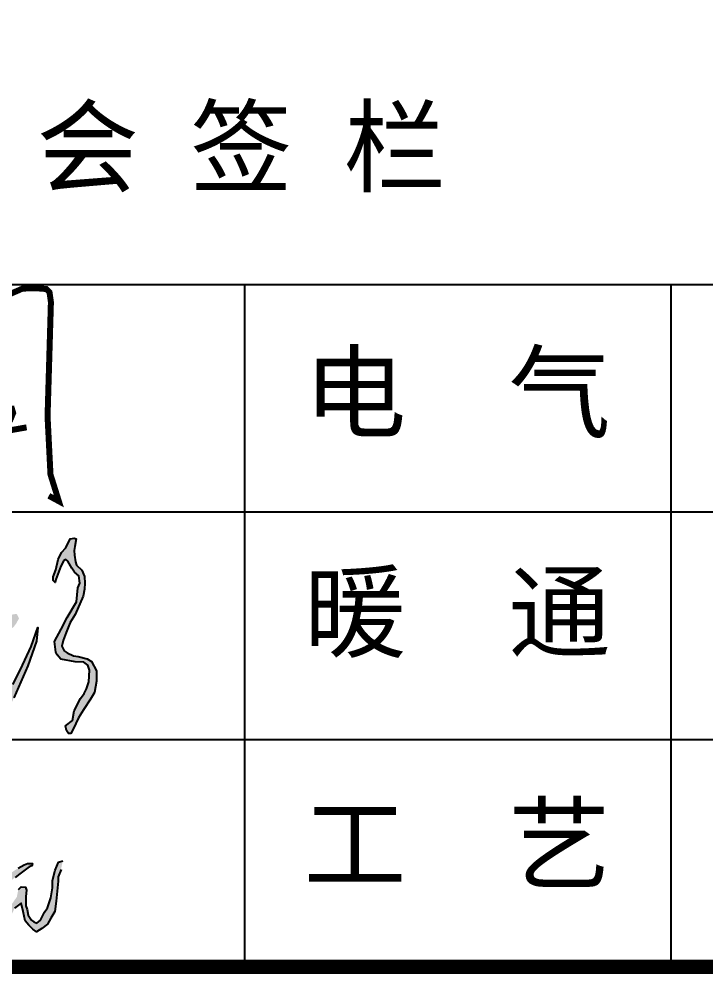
# Model space of a CAD drawing. Extents: x -17471 to 313636, y -71590 to 757901.
# Drawn here: x 308824 to 311230, y 451605 to 454950 of the extents above; entities that cross this region are included whole.
import ezdxf

# ---------------------------------------------------------------- set-up
doc = ezdxf.new("R2010")
doc.units = 0
doc.header["$LTSCALE"] = 1000
doc.header["$MEASUREMENT"] = 0
doc.layers.add('1505', color=2, linetype='Continuous')
doc.layers.add('图框', color=7, linetype='Continuous')
doc.styles.add('STYLE-黑体', font='simhei.ttf')

# ---------------------------------------------------------------- blocks, each defined once
blk = doc.blocks.new('新块HGJHJFKJFJKFHK')
for points in [[(353176.6216830318, 136860.5037889128), (353168.4671395887, 136876.121503787), (353173.2246149438, 136895.1343422757), (353183.4173992416, 136921.6167452108), (353196.3309980691, 136955.5679813566), (353214.0004922226, 136981.3710670754), (353240.5734648299, 137043.0551178254), (353244.9122317932, 137066.6535303375), (353245.3941414519, 137086.8802187509), (353244.4303221339, 137108.5518273154), (353236.2362778992, 137130.22343588), (353217.4370611031, 137146.59797887), (353214.0636934894, 137157.6747250498), (353211.6525651631, 137179.8274861762), (353210.2068361859, 137195.7201453698), (353212.1360548534, 137209.2048480563), (353216.9551514438, 137234.2481807199), (353209.7249265262, 137236.1742534317), (353197.1936953608, 137233.7662969247), (353182.2513358677, 137204.3889350429), (353167.7908860347, 137188.4962758484), (353156.7038038136, 137165.3797471324), (353148.5097595793, 137131.186472237), (353140.3157153437, 137107.5887909596), (353140.3157153437, 137095.5490084236), (353147.0640306021, 137088.3251389019), (353148.5097595793, 137098.438117491), (353159.1149321417, 137125.4075228506), (353165.8616673672, 137142.7451022124), (353175.984930269, 137162.4906380646), (353181.8989888062, 137165.3899844208), (353188.6030631778, 137159.7221827543), (353202.5263022436, 137136.0199348881), (353211.2938979743, 137123.1385009884), (353225.7322273641, 137111.2881082903), (353229.3425997277, 137086.0400298567), (353222.638525357, 137070.5824554245), (353217.4813019894, 137023.6942115269), (353186.2330156742, 136971.536688981), (353166.8476071288, 136932.7995204531), (353144.9025472789, 136891.8701097075), (353148.5492603709, 136855.7441809854), (353153.877127158, 136846.8713767772), (353165.1253726091, 136833.2667515668), (353213.0777537283, 136824.3946785935), (353242.0871351687, 136823.2115405343), (353255.7022680603, 136813.1555982669), (353261.6226467229, 136796.5938591439), (353259.2541792509, 136757.5546906026), (353250.9669131483, 136733.8948543597), (353243.2705788887, 136717.9239530315), (353231.4298215625, 136701.9537829388), (353210.1183544127, 136660.5483382788), (353204.7889075927, 136628.6072668576), (353181.7014848473, 136610.270820646), (353184.6608841638, 136594.8922195822), (353191.7647065464, 136584.8362773148), (353198.8701089616, 136584.8362773148), (353207.1573750647, 136599.6240405842), (353224.9185110549, 136637.4800710661), (353241.7268879483, 136664.2352246182), (353264.326080909, 136699.046392999), (353277.9791345596, 136722.0971105743), (353285.04187612, 136759.2606616112), (353285.04187612, 136794.0718299932), (353267.6899683322, 136825.1946495679), (353253.4191222987, 136834.0221172128), (353223.5154429334, 136842.170267641), (353207.8841896327, 136843.5281708398), (353186.8160473593, 136854.3928589007)], [(353884.5833128481, 136782.4203331858), (353882.0758025893, 136832.1267563663), (353877.9930007574, 136869.218646384), (353882.0758025893, 136898.3364198782), (353879.8827186325, 136901.2189478319), (353857.4078857377, 136893.4555920212), (353859.6527831606, 136870.3301234234), (353857.6095686769, 136840.0671828007), (353860.7817157879, 136808.9605036775), (353861.8457616833, 136798.5262668364), (353867.8555175695, 136787.4366045614), (353873.6298455982, 136765.2918040339), (353881.1862447597, 136761.4455914753), (353884.8677185485, 136767.9426135122)]]:
    blk.add_hatch(color=256).paths.add_polyline_path(points)
h = blk.add_hatch(color=256)
h.paths.add_polyline_path([(352610.3483961909, 136816.686734337), (352656.5539673246, 136833.2234874052), (352737.6761991517, 136862.555543668), (352779.0139157455, 136880.7770875456), (352829.4712671288, 136894.1377822555), (352858.044965859, 136909.3236670125), (352892.692636379, 136920.8629662491), (352913.9688918609, 136928.7594745412), (352951.8097361173, 136942.3250762398), (352970.1270996216, 136949.5613286715), (352980.3574035396, 136951.6900846307), (352982.0581156421, 136940.6213125578), (352977.3724802597, 136929.5525404852), (352986.743751023, 136926.9987922491), (352992.2884195587, 136929.1275482083), (353008.0547149102, 136940.1963202808), (353017.000807649, 136952.1150769073), (353026.3720784141, 136969.1451245811), (353018.2763417247, 136984.0464162949), (352999.5338001959, 136981.0676757813), (352957.3457275503, 136966.166384067), (352878.9394288217, 136939.771328004), (352783.3437899216, 136904.3527752002), (352723.3416257226, 136881.3348899089), (352634.9393048775, 136848.6787869058), (352584.0394212306, 136829.9449755516), (352576.9068429261, 136831.5121345735), (352551.8213394266, 136817.8896142639), (352534.9096665382, 136814.0760674927), (352531.1958666425, 136810.7064858674), (352510.9695405755, 136810.7709936238), (352509.2861826788, 136819.8969438585), (352505.4422262455, 136826.1428125018), (352494.8735153284, 136822.5379672941), (352489.3375238939, 136817.2559204226), (352472.0353813916, 136803.5688923568), (352469.154583341, 136795.4029693197), (352471.7924225186, 136784.3569646903), (352481.4066521549, 136777.8720378912), (352504.7220267337, 136777.8720378912), (352567.5876347786, 136798.7687563709)])
h.paths.add_polyline_path([(352954.4736066051, 137111.8628436172), (352962.8817189853, 137115.9344214146), (352974.587130337, 137119.2508790052), (352982.8997945893, 137125.0831390923), (352989.6332261753, 137129.3482401589), (352992.1062004049, 137135.4119692548), (352996.6009395304, 137141.0203494824), (352997.945890428, 137153.3678929602), (352990.5356448423, 137163.4690486878), (352983.3423268199, 137159.8755872027), (352976.383290567, 137151.7969393641), (352968.9643678791, 137146.856404144), (352964.7820044453, 137155.587718693), (352968.3309393916, 137160.6876260171), (352972.3310836726, 137168.4513242209), (352977.2076153103, 137177.3268325782), (352979.8714857954, 137184.8666509223), (352979.8714857954, 137192.41026384), (352977.6588246427, 137197.7340510251), (352965.8839964694, 137199.0659464645), (352958.1179896793, 137198.1780161712), (352955.4541191938, 137193.9622445657), (352952.7902487065, 137186.6425115074), (352949.900773556, 137179.5428637372), (352948.7901044278, 137168.6752040806), (352947.2369030686, 137159.7996957231), (352943.6879681228, 137146.0481599028), (352941.9091620985, 137136.2847212519), (352935.9132842286, 137128.3009377619), (352928.1472774381, 137125.4170615958), (352915.044852573, 137116.5415532385), (352886.0025903075, 137104.2015989089), (352860.5960340113, 137094.9959626222), (352844.812384455, 137087.8090396518), (352829.1762456424, 137081.4910741042), (352802.8759477851, 137075.7119380512), (352773.6514663636, 137073.6249224049), (352761.9634092157, 137069.0372825571), (352763.6294129081, 137056.9401809567), (352781.9988390259, 137054.8531653105), (352818.6856286488, 137060.6930145457), (352848.0749750179, 137070.7031005), (352877.4556442848, 137079.3774964405), (352895.4866634035, 137089.3837878207), (352913.2660465483, 137096.0622378885), (352922.1600766717, 137099.8036877558), (352926.012710209, 137095.9028657848), (352925.0929373377, 137086.7086132196), (352926.9324830798, 137075.2186434435), (352931.9912338713, 137066.7150033292), (352938.1346224849, 137065.489355958), (352946.1349110445, 137069.0942011656), (352949.2326366585, 137076.0534497021), (352949.2326366585, 137090.2261832257), (352949.6317833751, 137102.9493895209)])
h.paths.add_polyline_path([(352903.6778482203, 136835.5154100399), (352902.7754295538, 136848.6066900034), (352902.5151164765, 136866.0237842143), (352910.0555186016, 136876.9407733307), (352923.3314855178, 136890.1990145446), (352921.2489809026, 136899.5564337879), (352905.1182472459, 136901.8976858855), (352893.924784943, 136892.5402666429), (352887.1653220491, 136873.5636025578), (352882.4796866667, 136857.186221596), (352883.7205123324, 136831.9181539813), (352882.0805399497, 136818.5195135326), (352880.1195147703, 136808.0578732832), (352887.3215098944, 136803.1552838018), (352896.8055829932, 136803.1552838018), (352908.5804111664, 136812.3077960539), (352917.4137015715, 136821.7866416619), (352932.7895273087, 136825.7102310763), (352954.3781584757, 136826.3628977881), (352962.2309362916, 136824.074769725), (352971.3939565956, 136818.8458468876), (352975.3160069524, 136807.0788732172), (352972.3744691843, 136794.3328994791), (352975.3160069524, 136782.2395924526), (352981.8585422826, 136781.2567978118), (352990.0410499959, 136786.4857206495), (352993.642047558, 136807.7315399275), (352988.7308075102, 136830.939153914), (352974.0057644667, 136839.7653328105), (352948.4950829404, 136839.4389994553), (352917.4137015715, 136838.1298714591)], flags=17)
h.paths.add_polyline_path([(352893.2566480469, 136727.1385848181), (352902.9055860932, 136729.9313912106), (352925.7784284395, 136732.7241976032), (352926.2903774902, 136744.4038960737), (352916.6327623418, 136747.4509389173), (352898.5930661196, 136747.7051753687), (352890.7142569949, 136744.4038960737), (352877.499029797, 136737.8013374837), (352866.0626086243, 136734.5000581889), (352862.7566325492, 136724.8542513292), (352866.5658805729, 136712.1576070526), (352872.6658836729, 136705.5550484628), (352882.0718628461, 136706.3177578173), (352884.6142538972, 136713.9334676393)], flags=17)
h.paths.add_polyline_path([(352848.0142353, 136662.8660920631), (352853.9406963484, 136680.1731436305), (352853.9406963484, 136703.4035250602), (352851.2074090415, 136719.3445300231), (352838.9032776123, 136722.9873209697), (352832.0657207947, 136715.7017390771), (352829.3237563861, 136697.0286409043), (352824.3170682103, 136675.1643060803), (352824.3170682103, 136653.3037658291), (352831.9008558472, 136632.4222256452), (352836.9248982286, 136625.5198957172), (352854.5047080149, 136626.7758996786), (352867.0604754193, 136632.4222256452), (352877.09988308, 136646.219296354), (352887.1479678433, 136653.1216262822), (352894.6796928663, 136658.7641576746), (352903.4695977592, 136666.2925922967), (352914.1424339064, 136656.2559443255), (352912.2595026521, 136633.0483303393), (352905.985957501, 136617.3653564014), (352904.7277776292, 136589.7674204108), (352899.0789838634, 136564.6776977688), (352894.6796928663, 136548.3686191366), (352899.7037352477, 136535.193858548), (352912.884254036, 136533.9416491605), (352927.3316297983, 136546.4865104818), (352951.1849847338, 136575.3404504339), (352976.2965195426, 136631.7923263811), (353009.2174466532, 136703.9233816856), (353055.518465912, 136810.6723347026), (353084.0140707162, 136893.2270845188), (353088.9947275859, 136938.7771496411), (353066.9201786746, 136874.7247421724), (353030.6759212837, 136798.1122950854), (353005.269364988, 136748.6082839578), (352971.7063322882, 136667.2450303455), (352953.7967926045, 136637.8826174905), (352932.104036205, 136592.5184864887), (352918.8454234945, 136570.8400857862), (352920.0515407505, 136590.5111568946), (352924.8673326708, 136620.6211008088), (352930.8979189489, 136641.4950518449), (352928.8848311557, 136657.5536886001), (352920.849834186, 136675.2174301146), (352910.4720195243, 136681.998333678), (352898.6190974275, 136680.1731436307), (352880.8397142836, 136668.3340730554), (352872.631175261, 136656.4912079064), (352860.778253166, 136641.9162495489), (352849.3852175036, 136645.1036916267)])
h = blk.add_hatch(color=256)
h.paths.add_polyline_path([(353600.6468818537, 137020.8972380561), (353575.9336065208, 137034.9259795047), (353554.3108731322, 137033.8035339419), (353546.448635547, 137026.2279404363), (353554.3108731317, 137015.0049472771), (353566.9479664196, 137008.5517993342), (353589.1331910822, 137000.134554465), (353605.9810687671, 137007.4293537714)])
h.paths.add_polyline_path([(353605.5386599009, 136944.8912206643), (353582.5871198787, 136948.4194290295), (353558.9293056992, 136948.0662425755), (353547.2765721418, 136938.893632061), (353547.9828462983, 136929.7210215452), (353561.0481281676, 136927.9572829801), (353580.1159503474, 136931.8379465648), (353593.1796521861, 136930.7791184374), (353608.0098294313, 136923.3709777225), (353620.7211842071, 136920.195955811), (353626.0174503615, 136917.3733891187), (353630.9613694525, 136927.2516413067), (353627.7839257666, 136937.8355351683)])
h.paths.add_polyline_path([(353651.3548382041, 136866.4121668601), (353670.4463608577, 136903.2305750257), (353685.5419834233, 136918.7568855392), (353687.3179390193, 136928.5159464394), (353677.106194343, 136928.5159464394), (353658.4586605858, 136913.4334955098), (353635.3728178721, 136896.5770687229), (353620.2771953074, 136872.1786852359), (353596.3017947632, 136851.3297159289), (353574.1023498164, 136836.6911245779), (353568.7744830288, 136815.3982956881), (353582.5381388962, 136806.5262227146), (353591.4179168758, 136810.9618935835), (353604.7375838445, 136826.0443445143), (353634.4848400727, 136850.8858563501)])
h.paths.add_polyline_path([(353811.789673829, 137194.1436029371), (353822.3553455989, 137200.7905281278), (353842.312725611, 137200.7905281273), (353845.8346162001, 137193.3611816008), (353845.8346162005, 137177.3310502485), (353842.3127256096, 137155.4364150387), (353844.2688048161, 137150.3536012875), (353850.5304703205, 137160.5192287884), (353867.3578075939, 137181.632173895), (353867.3578075939, 137194.1436029408), (353865.4001483559, 137207.8279327512), (353850.9223181745, 137213.6924366042), (353827.8333153953, 137214.4748579412), (353818.0513393334, 137214.0836472729), (353796.919995795, 137209.3920441904), (353787.9185553775, 137205.0909205413), (353763.2653212473, 137199.6168961221), (353753.8736130078, 137198.83520602), (353735.8738922356, 137202.3539083317), (353731.9601537916, 137198.0535159173), (353730.7861902621, 137174.2035586027), (353738.612087117, 137171.4665463931), (353755.8312722449, 137173.0306578319), (353775.0049565476, 137176.9405708126), (353791.8322938271, 137185.5420868756)])
h.paths.add_polyline_path([(353803.4945075708, 136934.888658529), (353817.6373710367, 136945.2005330246), (353824.1360412915, 136949.0197728773), (353846.6878333008, 136971.9337495285), (353853.9496588525, 136983.7731737044), (353879.560392173, 137008.978840513), (353881.0898628277, 137023.1092236115), (353876.1206632298, 137038.0037471751), (353849.7451945809, 137037.6220425604), (353840.5237247567, 137037.4885898571), (353835.6023311121, 137033.039393477), (353825.4190270067, 137029.2801148862), (353810.7215724224, 137021.5516932862), (353799.1193998782, 137018.0739401289), (353777.4603257594, 137012.6642643801), (353761.990235691, 137012.6642643799), (353756.9625749197, 137016.9142015862), (353755.8028316749, 137028.5071996016), (353751.5478063906, 137032.3710447837), (353743.4264436122, 137031.5981295003), (353737.6245673248, 137017.3010248459), (353744.2006591307, 137002.6170969316), (353755.0286161578, 136997.5935132069), (353766.6323687346, 136995.2747673568), (353779.3942845231, 136994.5018520736), (353799.1193998777, 136998.3664284901), (353813.8152744295, 137004.1629274985), (353838.5680505564, 137009.9586952709), (353849.7831153409, 137014.5961869714), (353853.2639251077, 137009.1857799877), (353842.4359680819, 136996.8205979242), (353823.4850682439, 136982.909585293), (353811.1086801821, 136965.9069115295), (353793.7046313495, 136945.8133078663), (353766.2452609749, 136922.6280430694), (353753.8688729121, 136901.3754320996), (353751.9349141503, 136887.463688234), (353760.8304924448, 136872.3936682957), (353794.0917391074, 136873.5526756033), (353811.1086801807, 136884.7588503597), (353823.0979604912, 136889.3963420609), (353832.3790665083, 136892.8740952177), (353831.3773264294, 136882.8664144533), (353815.7271127468, 136863.0901667323), (353798.9076756337, 136836.7386548455), (353804.6416105605, 136832.5377103774), (353813.8152744304, 136840.9395993141), (353818.7844740287, 136853.1607281031), (353829.869976222, 136867.2911111986), (353840.5715307086, 136881.803930153), (353848.5996716199, 136891.7333687824), (353856.2438648343, 136897.4618629449), (353857.9637293066, 136891.542516475), (353874.3438302921, 136899.140515789), (353878.7956568454, 136907.009596961), (353886.4398500589, 136914.2656408177), (353886.0590624274, 136924.9592199131), (353870.0043606395, 136927.632614687), (353858.5364907878, 136924.9592199133), (353843.2481043572, 136922.6675297542), (353817.6373710376, 136908.537146656), (353794.7032113583, 136898.9894126373), (353778.650089608, 136892.4975092468), (353767.9469550829, 136891.733368782), (353771.3866840261, 136905.1003426522), (353779.7956125666, 136912.3563865068), (353787.8237534766, 136923.4316702193)])
h = blk.add_hatch(color=256)
h.paths.add_polyline_path([(353869.6219929759, 136893.6426230924), (353873.8264572471, 136898.2260034104), (353874.3438302926, 136899.140515789), (353857.9637293057, 136891.542516475), (353859.6835937779, 136885.623170005)])
h.paths.add_polyline_path([(353900.3093680483, 136736.5638617243), (353912.3476293273, 136741.2700895042), (353924.1251854012, 136745.1924334791), (353947.4180122577, 136752.2532376185), (353959.1955683157, 136754.083518559), (353963.6449374962, 136762.4510394552), (353962.5973764989, 136768.4654464618), (353955.5314748758, 136771.6031753937), (353944.5391945555, 136771.6031753937), (353935.6404562001, 136769.2500615033), (353928.5745545742, 136767.6808314213), (353918.6298352485, 136765.8505504791), (353913.3951903367, 136763.2356545007), (353905.8047181917, 136759.5750926157), (353895.3370083878, 136751.7296734342), (353887.2235457669, 136748.5919445023), (353886.4382700277, 136753.8217364639), (353884.8677185485, 136767.9426135131), (353874.9103589705, 136791.2836313407), (353873.0174810309, 136788.397447212), (353873.783796391, 136759.4829570191), (353859.74205495, 136743.0564963518), (353827.2297432991, 136728.542214933), (353785.0318375179, 136717.4830183903), (353746.2942010923, 136690.5282377136), (353759.4369045137, 136691.2192546889), (353787.4872535472, 136688.1540745766), (353812.7029321352, 136700.2039378363), (353828.6138510411, 136707.8073182682), (353857.6674733688, 136716.1009844398), (353874.9609199842, 136718.8657835758), (353880.495770921, 136702.2777199968), (353882.5703525017, 136693.2923056142), (353884.6465141149, 136666.3375249376), (353880.4957709205, 136620.7208985212), (353889.2634981405, 136553.4789285128), (353895.8568388056, 136480.2894307604), (353902.9211603967, 136401.8718006938), (353913.1234248821, 136339.9223116745), (353928.4386718473, 136216.0840261219), (353929.6584562981, 136207.5541710894), (353928.681996726, 136190.2509597818), (353932.3413500721, 136164.6621258884), (353933.3162296116, 136151.9890939343), (353932.8295798576, 136136.6353548568), (353926.9755625236, 136136.3918536372), (353921.8530998542, 136138.5848270856), (353889.411889629, 136172.4607460374), (353881.1183033981, 136184.1583106423), (353878.4354096241, 136194.8811391339), (353875.5091909734, 136201.4615219488), (353864.5327109694, 136202.4362580628), (353864.2878060611, 136197.0748438173), (353871.3616078389, 136177.8221602879), (353879.6551940721, 136156.8635057412), (353903.5594931915, 136130.2992044966), (353906.2423869697, 136125.1812914665), (353911.3648496354, 136116.4079352085), (353923.8044389635, 136111.2900221831), (353935.0242438461, 136108.1215813853), (353940.3900313936, 136108.3658138401), (353943.5611549518, 136112.7524919711), (353946.4889536365, 136119.3321435543), (353951.3665113975, 136131.7616742857), (353950.5922958795, 136158.0210505793), (353950.2604892286, 136197.6949310034), (353942.0064037913, 136257.7315095539), (353935.6467763209, 136313.9137489476), (353928.824199575, 136363.8190680166), (353920.4184310981, 136407.747273065), (353919.7121569426, 136469.963662817), (353915.5124327652, 136513.0882407307), (353911.3490493177, 136548.6386875744), (353908.1289447783, 136582.4495266195), (353909.3692696379, 136589.8913041408), (353905.6451349952, 136616.3503075455), (353903.1629052423, 136641.9830155441), (353898.1984457388, 136699.8624511393), (353893.7664569076, 136726.1035465609), (353895.3370083864, 136732.3797356592)])
for points in [[(353175.984930269, 137162.4906380645), (353165.8616673667, 137142.7451022114), (353159.1149321408, 137125.4075228656), (353148.5097595793, 137098.438117491), (353147.0640306021, 137088.3251389017), (353140.3157153437, 137095.5490084232), (353140.3157153437, 137107.5887909592), (353148.5097595793, 137131.1864722358), (353156.7038038136, 137165.3797471321), (353167.7908860347, 137188.4962758481), (353182.2513358677, 137204.3889350425), (353197.1936953608, 137233.7662969244), (353209.7249265262, 137236.1742534316), (353216.9551514438, 137234.2481807197), (353212.1360548534, 137209.204848057), (353210.2068361859, 137195.7201453698), (353211.6525651631, 137179.8274861752), (353214.0636934894, 137157.67472505), (353217.4370611031, 137146.5979788698), (353236.2362778992, 137130.2234358799), (353244.4303221339, 137108.5518273151), (353245.3941414519, 137086.8802187502), (353244.9122317927, 137066.6535303368), (353240.5734648299, 137043.0551178253), (353214.0004922226, 136981.3710670749), (353196.3309980691, 136955.5679813568), (353183.4173992402, 136921.6167452106), (353173.2246149438, 136895.1343422758), (353168.4671395887, 136876.1215037869), (353176.6216830318, 136860.5037889127), (353186.8160473597, 136854.3928589002), (353207.8841896327, 136843.5281708395), (353223.5154429334, 136842.1702676407), (353253.4191222987, 136834.0221172126), (353267.6899683322, 136825.1946495677), (353285.04187612, 136794.0718299929), (353285.04187612, 136759.260661611), (353277.9791345592, 136722.0971105738), (353264.3260809085, 136699.0463929982), (353241.7268879483, 136664.2352246162), (353224.9185110549, 136637.4800710657), (353207.1573750647, 136599.6240405836), (353198.8701089616, 136584.8362773145), (353191.7647065464, 136584.8362773145), (353184.6608841638, 136594.892219582), (353181.7014848469, 136610.2708206458), (353204.7889075927, 136628.6072668574), (353210.1183544127, 136660.5483382788), (353231.429821562, 136701.9537829383), (353243.2705788887, 136717.9239530315), (353250.9669131483, 136733.8948543599), (353259.2541792509, 136757.5546906024), (353261.6226467229, 136796.5938591437), (353255.7022680603, 136813.1555982665), (353242.0871351687, 136823.211540534), (353213.0777537283, 136824.3946785933), (353165.1253726091, 136833.2667515667), (353153.877127158, 136846.8713767767), (353148.5492603709, 136855.7441809853), (353144.9025472789, 136891.8701097072), (353166.8476071283, 136932.7995204504), (353186.2330156742, 136971.5366889802), (353217.4813019894, 137023.6942115267), (353222.638525357, 137070.5824554244), (353229.3425997277, 137086.0400298566), (353225.7322273641, 137111.2881082898), (353211.2938979743, 137123.1385009881), (353202.5263022431, 137136.0199348876), (353188.6030631773, 137159.7221827542), (353181.8989888062, 137165.3899844205), (353175.984930269, 137162.4906380645)], [(352829.1762456424, 137081.4910741039), (352802.8759477851, 137075.7119380509), (352773.6514663636, 137073.6249224046), (352761.9634092157, 137069.037282557), (352763.6294129081, 137056.9401809566), (352781.9988390259, 137054.8531653102), (352818.6856286488, 137060.6930145456), (352848.0749750179, 137070.7031004996), (352877.4556442848, 137079.3774964403), (352895.4866634035, 137089.3837878205), (352913.2660465487, 137096.0622378883), (352922.1600766717, 137099.8036877556), (352922.1600766717, 137099.8036877556), (352926.012710209, 137095.9028657846), (352925.0929373377, 137086.7086132197), (352926.9324830798, 137075.2186434432), (352931.9912338713, 137066.7150033289), (352938.1346224849, 137065.4893559577), (352946.1349110445, 137069.0942011655), (352949.2326366585, 137076.0534497019), (352949.2326366585, 137090.2261832269), (352949.6317833751, 137102.9493895207), (352954.4736066051, 137111.862843617), (352962.8817189853, 137115.9344214144), (352974.587130337, 137119.2508790049), (352982.8997945893, 137125.0831390924), (352989.6332261753, 137129.3482401586), (352992.1062004049, 137135.4119692548), (352996.6009395304, 137141.0203494823), (352997.945890428, 137153.36789296), (352990.5356448423, 137163.4690486876), (352983.3423268199, 137159.8755872025), (352976.383290567, 137151.7969393641), (352968.9643678791, 137146.8564041437), (352968.9643678791, 137146.8564041437), (352968.9643678791, 137146.8564041437), (352964.7820044453, 137155.5877186928), (352968.3309393916, 137160.6876260169), (352972.3310836721, 137168.4513242209), (352977.2076153103, 137177.3268325782), (352979.8714857954, 137184.8666509221), (352979.8714857954, 137192.4102638399), (352977.6588246427, 137197.7340510249), (352965.8839964694, 137199.0659464643), (352958.1179896793, 137198.1780161711), (352955.4541191938, 137193.9622445655), (352952.7902487069, 137186.6425115087), (352949.900773556, 137179.5428637371), (352948.7901044278, 137168.6752040809), (352947.2369030691, 137159.7996957236), (352943.6879681228, 137146.0481599023), (352941.9091620985, 137136.2847212517), (352935.9132842286, 137128.3009377616), (352928.1472774381, 137125.4170615956), (352915.044852573, 137116.5415532383), (352886.0025903066, 137104.2015989083), (352860.5960340109, 137094.9959626218), (352844.812384455, 137087.8090396513), (352829.1762456424, 137081.4910741039)], [(353825.4190270067, 137029.2801148851), (353810.7215724224, 137021.5516932863), (353799.1193998777, 137018.0739401284), (353777.4603257608, 137012.6642643799), (353761.9902356905, 137012.6642643799), (353756.9625749202, 137016.914201586), (353755.8028316749, 137028.5071996015), (353751.5478063906, 137032.3710447835), (353743.4264436122, 137031.5981295002), (353737.6245673248, 137017.3010248452), (353744.2006591307, 137002.6170969312), (353755.0286161574, 136997.5935132067), (353766.6323687341, 136995.2747673567), (353779.3942845231, 136994.5018520732), (353799.1193998777, 136998.36642849), (353813.81527443, 137004.1629274978), (353838.568050555, 137009.9586952708), (353849.7831153409, 137014.5961869709), (353853.2639251072, 137009.1857799874), (353842.4359680805, 136996.8205979235), (353823.4850682435, 136982.9095852926), (353811.1086801812, 136965.9069115284), (353793.7046313481, 136945.8133078658), (353766.2452609749, 136922.6280430696), (353753.8688729121, 136901.3754320993), (353751.9349141498, 136887.4636882338), (353760.8304924453, 136872.3936682953), (353794.0917391074, 136873.552675603), (353811.1086801812, 136884.7588503592), (353823.0979604847, 136889.3963420596), (353832.3790665083, 136892.8740952172), (353831.3773264294, 136882.8664144527), (353815.7271127496, 136863.0901667341), (353798.9076756337, 136836.7386548453), (353804.6416105605, 136832.5377103771), (353813.81527443, 136840.9395993134), (353818.7844740287, 136853.1607281034), (353829.8699762179, 136867.2911112023), (353840.5715307114, 136881.8039301512), (353848.5996716204, 136891.733368782), (353856.2438648348, 136897.4618629445), (353859.6835937775, 136885.6231700046), (353869.621992975, 136893.6426230912), (353879.8827186325, 136901.2189478319), (353878.7956568445, 136907.0095969605), (353886.4398500589, 136914.2656408175), (353886.0590624269, 136924.9592199129), (353870.004360639, 136927.6326146867), (353858.5364907859, 136924.9592199129), (353843.2481043581, 136922.6675297539), (353817.6373710372, 136908.5371466548), (353794.7032113634, 136898.9894126389), (353778.6500896071, 136892.4975092466), (353767.9469550825, 136891.733368782), (353771.3866840252, 136905.1003426512), (353779.7956125676, 136912.3563865082), (353787.8237534766, 136923.4316702186), (353803.4945075689, 136934.8886585438), (353817.6373710372, 136945.2005330242), (353824.1360412915, 136949.0197728776), (353846.6878333008, 136971.933749528), (353853.9496588516, 136983.7731737029), (353879.5603921725, 137008.9788405121), (353881.0898628277, 137023.1092236113), (353876.1206632298, 137038.0037471749), (353849.7451945809, 137037.6220425601), (353840.5237247576, 137037.4885898569), (353835.6023311121, 137033.039393477), (353825.4190270067, 137029.2801148851)], [(352576.9068429261, 136831.5121345733), (352551.8213394266, 136817.8896142638), (352534.9096665382, 136814.0760674924), (352531.1958666425, 136810.7064858673), (352510.9695405755, 136810.7709936235), (352509.2861826788, 136819.8969438582), (352505.4422262455, 136826.1428125015), (352494.8735153284, 136822.5379672939), (352489.3375238949, 136817.2559204226), (352472.0353813916, 136803.5688923567), (352469.154583341, 136795.4029693194), (352471.7924225186, 136784.35696469), (352481.4066521549, 136777.8720378909), (352504.7220267337, 136777.8720378909), (352567.5876347786, 136798.7687563706), (352610.3483961918, 136816.6867343368), (352656.5539673213, 136833.2234874028), (352737.6761991517, 136862.5555436675), (352779.0139157455, 136880.7770875456), (352829.4712671293, 136894.1377822553), (352858.044965859, 136909.3236670123), (352892.692636379, 136920.8629662486), (352913.9688918567, 136928.7594745391), (352951.8097361182, 136942.3250762393), (352970.1270996216, 136949.5613286713), (352980.3574035396, 136951.6900846305), (352982.0581156421, 136940.6213125576), (352977.3724802597, 136929.5525404848), (352986.743751023, 136926.9987922489), (352992.2884195587, 136929.1275482081), (353008.0547149102, 136940.1963202809), (353017.000807649, 136952.1150769072), (353026.3720784141, 136969.1451245809), (353018.2763417247, 136984.0464162946), (352999.5338001964, 136981.0676757811), (352957.3457275517, 136966.1663840674), (352878.9394288221, 136939.7713280034), (352783.3437899235, 136904.3527751999), (352723.3416257231, 136881.3348899088), (352634.9393048463, 136848.6787869066), (352584.0394212306, 136829.9449755512), (352576.9068429261, 136831.5121345733)], [(352824.3170682103, 136653.303765829), (352824.3170682103, 136675.1643060799), (352829.3237563861, 136697.0286409039), (352832.0657207947, 136715.7017390769), (352838.9032776123, 136722.9873209696), (352851.2074090415, 136719.3445300228), (352853.9406963484, 136703.4035250599), (352853.9406963484, 136680.1731436304), (352848.0142353, 136662.8660920629), (352849.3852175036, 136645.1036916266), (352860.778253166, 136641.9162495486), (352872.631175261, 136656.4912079069), (352880.8397142836, 136668.3340730552), (352898.6190974275, 136680.1731436304), (352910.4720195243, 136681.9983336776), (352920.849834186, 136675.2174301145), (352928.8848311557, 136657.5536885996), (352930.8979189489, 136641.4950518449), (352924.8673326708, 136620.6211008086), (352920.0515407505, 136590.5111568946), (352918.8454234945, 136570.8400857861), (352932.104036205, 136592.518486489), (352953.7967926054, 136637.8826174902), (352971.7063322882, 136667.2450303453), (353005.269364988, 136748.6082839574), (353030.6759212837, 136798.1122950852), (353066.9201786746, 136874.7247421719), (353088.9947275859, 136938.7771496408), (353084.0140707162, 136893.2270845186), (353055.518465912, 136810.6723347021), (353009.2174466527, 136703.9233816849), (352976.2965195412, 136631.7923263776), (352951.1849847338, 136575.340450434), (352927.3316297983, 136546.4865104816), (352912.884254036, 136533.9416491602), (352899.7037352477, 136535.1938585478), (352894.6796928663, 136548.3686191364), (352899.0789838638, 136564.6776977684), (352904.7277776292, 136589.7674204103), (352905.985957501, 136617.3653564013), (352912.2595026521, 136633.048330339), (352912.2595026521, 136633.048330339), (352914.1424339064, 136656.2559443251), (352903.4695977592, 136666.2925922965), (352894.6796928663, 136658.7641576743), (352887.1479678433, 136653.1216262818), (352877.09988308, 136646.2192963538), (352867.0604754193, 136632.4222256448), (352854.5047080149, 136626.7758996784), (352836.9248982286, 136625.5198957169), (352831.9008558472, 136632.4222256448), (352824.3170682103, 136653.303765829)], [(352902.7754295538, 136848.6066900025), (352902.5151164765, 136866.023784214), (352910.0555186016, 136876.9407733309), (352923.3314855178, 136890.1990145444), (352921.2489809026, 136899.5564337878), (352905.1182472459, 136901.8976858853), (352893.924784943, 136892.5402666428), (352887.1653220491, 136873.5636025571), (352882.4796866667, 136857.1862215957), (352883.7205123324, 136831.9181539806), (352882.0805399497, 136818.5195135319), (352880.1195147703, 136808.0578732829), (352887.3215098944, 136803.1552838016), (352896.8055829932, 136803.1552838016), (352908.5804111664, 136812.3077960536), (352917.4137015715, 136821.7866416618), (352932.7895273087, 136825.7102310762), (352954.3781584757, 136826.3628977877), (352962.2309362916, 136824.0747697247), (352971.3939565956, 136818.8458468872), (352975.3160069524, 136807.078873217), (352972.3744691843, 136794.332899479), (352975.3160069524, 136782.2395924524), (352981.8585422826, 136781.2567978117), (352990.0410499959, 136786.4857206492), (352993.642047558, 136807.7315399277), (352988.7308075102, 136830.9391539138), (352974.0057644667, 136839.7653328103), (352948.4950829409, 136839.438999455), (352917.4137015715, 136838.1298714589), (352903.6778482203, 136835.5154100397), (352902.7754295538, 136848.6066900025)], [(353884.5833128481, 136782.4203331858), (353882.0758025893, 136832.1267563663), (353877.9930007574, 136869.218646384), (353882.0758025893, 136898.3364198782), (353879.8827186325, 136901.2189478319), (353857.4078857377, 136893.4555920212), (353859.6527831606, 136870.3301234234), (353857.6095686769, 136840.0671828007), (353860.7817157879, 136808.9605036775), (353861.8457616833, 136798.5262668364), (353867.8555175695, 136787.4366045614), (353873.6298455982, 136765.2918040339), (353881.1862447597, 136761.4455914753), (353884.8677185485, 136767.9426135122), (353884.5833128481, 136782.4203331858)]]:
    blk.add_lwpolyline(points, close=True)
for points in [[(353589.1331910822, 137000.1345544647), (353566.9479664196, 137008.551799334), (353554.3108731317, 137015.0049472769), (353546.448635547, 137026.2279404359), (353554.3108731317, 137033.8035339416), (353575.9336065208, 137034.9259795045), (353600.6468818537, 137020.8972380557), (353605.9810687681, 137007.429353771), (353589.1331910822, 137000.1345544647)], [(353561.0481281681, 136927.9572829797), (353580.1159503479, 136931.8379465643), (353593.1796521861, 136930.7791184372), (353608.0098294304, 136923.3709777222), (353620.7211842067, 136920.1959558108), (353626.017450361, 136917.3733891186), (353630.9613694525, 136927.2516413067), (353627.7839257666, 136937.8355351681), (353605.5386599004, 136944.8912206639), (353582.5871198783, 136948.4194290293), (353558.9293056997, 136948.0662425754), (353547.2765721418, 136938.8936320603), (353547.9828462978, 136929.721021545), (353561.0481281681, 136927.9572829797)], [(353568.7744830288, 136815.3982956876), (353574.1023498159, 136836.6911245772), (353596.3017947641, 136851.3297159277), (353620.2771953074, 136872.1786852364), (353635.3728178721, 136896.5770687223), (353658.4586605867, 136913.4334955076), (353677.106194343, 136928.5159464391), (353687.3179390188, 136928.5159464391), (353685.5419834233, 136918.7568855387), (353670.4463608586, 136903.2305750264), (353651.3548382032, 136866.4121668594), (353634.4848400746, 136850.8858563468), (353604.7375838445, 136826.044344515), (353591.4179168758, 136810.9618935834), (353582.5381388962, 136806.5262227141), (353568.7744830288, 136815.3982956876)], [(352893.2566480469, 136727.138584818), (352884.6142538972, 136713.933467639), (352882.0718628461, 136706.3177578171), (352872.6658836729, 136705.5550484625), (352866.5658805729, 136712.1576070524), (352862.7566325492, 136724.8542513289), (352866.0626086243, 136734.5000581886), (352877.499029797, 136737.8013374836), (352890.7142569954, 136744.4038960735), (352898.5930661196, 136747.7051753685), (352916.6327623418, 136747.4509389171), (352926.2903774902, 136744.4038960735), (352925.7784284395, 136732.7241976028), (352902.9055860932, 136729.9313912104), (352893.2566480469, 136727.138584818), (352893.2566480469, 136727.138584818)]]:
    blk.add_lwpolyline(points)
blk = doc.blocks.new('A$C12B23ACB')
at = {"xscale": 1.574999995529652, "yscale": 1.574999995529652, "zscale": 1.574999995529652}
blk.add_blockref('新块HGJHJFKJFJKFHK', (-551926.4913131073, -223417.6778963227), dxfattribs=at)
blk = doc.blocks.new('新块GJKGKGKL')
for points in [[(350515.0797894544, 131908.3312879583), (350506.9252460115, 131923.9490028325), (350511.6827213664, 131942.9618413212), (350521.8755056644, 131969.4442442564), (350534.7891044919, 132003.395480402), (350552.4585986449, 132029.1985661209), (350579.0315712527, 132090.8826168709), (350583.3703382155, 132114.4810293829), (350583.8522478745, 132134.7077177964), (350582.8884285565, 132156.3793263609), (350574.694384322, 132178.0509349256), (350555.8951675256, 132194.4254779156), (350552.5217999122, 132205.5022240952), (350550.1106715859, 132227.6549852217), (350548.6649426084, 132243.5476444153), (350550.5941612762, 132257.0323471017), (350555.4132578664, 132282.0756797654), (350548.1830329485, 132284.0017524773), (350535.6518017834, 132281.5937959701), (350520.7094422905, 132252.2164340884), (350506.2489924575, 132236.3237748938), (350495.1619102361, 132213.2072461779), (350486.9678660021, 132179.0139712824), (350478.7738217663, 132155.4162900051), (350478.7738217663, 132143.376507469), (350485.5221370247, 132136.1526379474), (350486.9678660021, 132146.2656165365), (350497.5730385643, 132173.2350218961), (350504.3197737897, 132190.5726012579), (350514.4430366915, 132210.31813711), (350520.357095229, 132213.2174834664), (350527.0611696001, 132207.5496817998), (350540.9844086664, 132183.8474339336), (350549.7520043971, 132170.9660000338), (350564.1903337869, 132159.1156073358), (350567.80070615, 132133.8675289023), (350561.0966317798, 132118.4099544699), (350555.939408412, 132071.5217105724), (350524.6911220967, 132019.3641880265), (350505.3057135514, 131980.6270194986), (350483.3606537015, 131939.697608753), (350487.0073667935, 131903.5716800308), (350492.3352335806, 131894.6988758227), (350503.5834790317, 131881.0942506123), (350551.5358601508, 131872.222177639), (350580.5452415915, 131871.0390395798), (350594.1603744829, 131860.9830973124), (350600.0807531455, 131844.4213581894), (350597.7122856735, 131805.382189648), (350589.4250195711, 131781.7223534051), (350581.7286853115, 131765.7514520769), (350569.8879279851, 131749.7812819843), (350548.5764608353, 131708.3758373242), (350543.2470140154, 131676.4347659032), (350520.1595912699, 131658.0983196915), (350523.1189905864, 131642.7197186277), (350530.222812969, 131632.6637763602), (350537.3282153844, 131632.6637763602), (350545.6154814872, 131647.4515396296), (350563.3766174775, 131685.3075701116), (350580.1849943709, 131712.0627236636), (350602.7841873316, 131746.8738920445), (350616.4372409822, 131769.9246096198), (350623.4999825426, 131807.0881606567), (350623.4999825426, 131841.8993290386), (350606.1480747547, 131873.0221486134), (350591.8772287213, 131881.8496162582), (350561.973549356, 131889.9977666864), (350546.3422960555, 131891.3556698853), (350525.2741537818, 131902.2203579462)], [(350504.7337897918, 131178.9002724725), (350510.4573069394, 131208.3726403876), (350496.6644367408, 131203.4850171852), (350485.5479154065, 131176.8265237658), (350476.6563105972, 131142.6166525061), (350476.2129395478, 131117.7351592416), (350470.529728862, 131084.6319855242), (350459.8888237393, 131051.0540141136), (350449.8041477508, 131036.7821543662), (350436.0596452998, 131010.5914763106), (350423.6130108242, 130999.9329665676), (350414.2780349685, 131004.5936644067), (350406.4988884218, 131009.9246648578), (350395.7290026303, 131026.8358411427), (350391.7225406282, 131046.3095284444), (350387.1356656167, 131057.7640225403), (350387.7080173299, 131088.6922039373), (350389.9974241911, 131110.4595829892), (350386.5552526093, 131120.7689767886), (350372.222275862, 131121.9140770821), (350362.4761741264, 131112.749783576), (350357.4298054851, 131087.6169268342), (350340.4043572927, 131063.3219483554), (350333.1088882484, 131044.2916382937), (350310.2470648198, 130999.2801197539), (350300.9201502553, 130987.7139085598), (350287.4094252675, 130965.8627416799), (350271.649599879, 130931.1571257755), (350266.8208861186, 130923.7663412646), (350259.4286815731, 130917.9849812457), (350253.3182224215, 130916.0543700811), (350248.1670569882, 130917.9849812461), (350250.101767011, 130944.4025846566), (350250.1017670098, 130962.6822954333), (350252.0687221994, 130987.4869831983), (350258.8966363186, 131027.7819453468), (350261.8551303947, 131048.4565914982), (350261.1134915522, 131067.6544772063), (350253.2698546727, 131077.0317314387), (350262.2098272319, 131086.9291684257), (350276.5750491519, 131095.7408548321), (350307.9254127941, 131121.1844247632), (350331.1096878981, 131136.5175969794), (350351.6821044683, 131152.831785013), (350367.3613169359, 131164.2478763368), (350380.751122535, 131175.0146120238), (350398.7116805839, 131187.7398881519), (350407.5307337656, 131191.9781557006), (350409.1752372833, 131198.7510049958), (350401.7266036982, 131199.6796534056), (350393.3509215617, 131199.6796534042), (350381.7104162632, 131195.0294290426), (350361.7022901156, 131183.4038681384), (350339.356389442, 131168.9888708915), (350317.4780435278, 131155.0416889226), (350303.0483312809, 131145.2769159918), (350292.3429358318, 131136.4407914735), (350271.8672547541, 131118.3077093859), (350254.3742516427, 131100.1187687553), (350255.011093691, 131107.3559422593), (350255.0110936896, 131117.983031567), (350251.4641253171, 131136.2871804588), (350244.3782498622, 131145.1407607754), (350240.2347458976, 131152.2278144204), (350227.9533416349, 131147.4131585744), (350216.5990384617, 131145.7307667193), (350218.9609969445, 131129.7901327583), (350225.4664593947, 131119.7565405543), (350230.1903763665, 131106.1759303663), (350229.0053664781, 131084.3317458081), (350222.1129620215, 131081.0779852197), (350201.2261550857, 131064.9837402344), (350188.1023720952, 131055.4458926773), (350160.6536736619, 131040.5421330684), (350094.3173037993, 130996.3929309079), (350033.4061832421, 130954.1673575851), (349961.1125187536, 130909.7109333974), (349934.8730140778, 130896.8425197331), (349914.3570265532, 130872.0552877733), (349921.0317761286, 130852.0369795958), (349929.6251131429, 130846.7967492908), (349951.5679493104, 130857.2807010636), (349972.100059404, 130871.9261148573), (350003.1118488186, 130895.1632720499), (350042.854017271, 130919.370971532), (350067.0862602147, 130933.8941947754), (350110.6978486332, 130969.7204728648), (350160.7101026929, 131009.481287609), (350197.0262220472, 131040.9680544968), (350210.0452082627, 131051.9198216529), (350229.6243882875, 131051.9174099958), (350239.5011683467, 131051.2355544039), (350238.1307487478, 131031.3848218615), (350235.3899095489, 131006.0599513662), (350232.6490703523, 130990.9990895976), (350228.5378115531, 130960.8808571664), (350226.4821821561, 130936.9245211551), (350225.1117625574, 130899.960125104), (350236.760329149, 130885.5870217275), (350253.2053643388, 130884.902754479), (350277.1877073192, 130897.2230561105), (350285.4102249159, 130917.0737886371), (350298.4292110968, 130940.3458573941), (350317.6150854893, 130969.0955553145), (350333.52001413, 131015.3254884964), (350349.9247428582, 131050.1288568642), (350372.020743568, 131067.3716932939), (350378.9212093125, 131039.0933019074), (350385.1364652601, 131008.0568945633), (350397.5669771514, 130993.5720740856), (350410.6826988412, 130980.4662615807), (350423.1132107351, 130971.5009641625), (350440.6465203105, 130982.4632047739), (350459.2761655638, 130996.6931706147), (350470.2314610642, 131016.3972744546), (350483.9275957621, 131039.3830681332), (350488.3129384802, 131073.3171377928), (350494.9070751381, 131140.5603595999), (350494.9070751381, 131154.8776044269)]]:
    blk.add_hatch(color=256).paths.add_polyline_path(points)
h = blk.add_hatch(color=256)
h.paths.add_polyline_path([(349948.8065026135, 131864.5142333825), (349995.0120737469, 131881.0509864507), (350076.1343055745, 131910.3830427135), (350117.4720221681, 131928.604586591), (350167.9293735514, 131941.9652813009), (350196.5030722818, 131957.151166058), (350231.1507428016, 131968.6904652946), (350252.4269982835, 131976.5869735866), (350290.2678425398, 131990.1525752853), (350308.5852060441, 131997.388827717), (350318.8155099624, 131999.5175836763), (350320.5162220646, 131988.4488116032), (350315.8305866825, 131977.3800395306), (350325.2018574455, 131974.8262912945), (350330.7465259812, 131976.9550472539), (350346.5128213328, 131988.0238193263), (350355.4589140716, 131999.9425759529), (350364.8301848366, 132016.9726236265), (350356.7344481472, 132031.8739153404), (350337.9919066185, 132028.8951748268), (350295.8038339729, 132013.9938831126), (350217.3975352442, 131987.5988270494), (350121.8018963444, 131952.1802742457), (350061.7997321452, 131929.1623889544), (349973.3974113003, 131896.5062859514), (349922.4975276534, 131877.772474597), (349915.3649493486, 131879.3396336191), (349890.2794458494, 131865.7171133093), (349873.367772961, 131861.9035665382), (349869.6539730653, 131858.5339849128), (349849.4276469981, 131858.5984926693), (349847.7442891013, 131867.724442904), (349843.9003326683, 131873.9703115472), (349833.331621751, 131870.3654663395), (349827.7956303165, 131865.083419468), (349810.4934878142, 131851.3963914023), (349807.6126897638, 131843.2304683651), (349810.2505289412, 131832.1844637358), (349819.8647585772, 131825.6995369367), (349843.1801331562, 131825.6995369367), (349906.0457412011, 131846.5962554164)])
h.paths.add_polyline_path([(350292.9317130276, 132159.6903426626), (350301.3398254081, 132163.7619204602), (350313.0452367594, 132167.0783780507), (350321.3579010118, 132172.9106381377), (350328.0913325979, 132177.1757392044), (350330.5643068273, 132183.2394683002), (350335.059045953, 132188.8478485279), (350336.4039968506, 132201.1953920057), (350328.9937512651, 132211.2965477334), (350321.8004332425, 132207.7030862482), (350314.8413969895, 132199.6244384096), (350307.4224743019, 132194.6839031895), (350303.2401108679, 132203.4152177385), (350306.7890458144, 132208.5151250627), (350310.7891900954, 132216.2788232663), (350315.6657217331, 132225.1543316236), (350318.3295922182, 132232.6941499679), (350318.3295922182, 132240.2377628854), (350316.116931065, 132245.5615500705), (350304.342102892, 132246.8934455101), (350296.5760961019, 132246.0055152167), (350293.9122256166, 132241.7897436111), (350291.248355129, 132234.4700105529), (350288.3588799788, 132227.3703627826), (350287.2482108504, 132216.5027031262), (350285.6950094912, 132207.6271947686), (350282.1460745456, 132193.8756589483), (350280.3672685211, 132184.1122202975), (350274.3713906512, 132176.1284368074), (350266.6053838606, 132173.2445606412), (350253.5029589955, 132164.369052284), (350224.4606967301, 132152.0290979543), (350199.0541404337, 132142.8234616676), (350183.2704908778, 132135.6365386972), (350167.6343520647, 132129.3185731497), (350141.3340542079, 132123.5394370967), (350112.1095727864, 132121.4524214503), (350100.421515638, 132116.8647816025), (350102.0875193307, 132104.7676800023), (350120.4569454484, 132102.6806643559), (350157.1437350714, 132108.5205135912), (350186.5330814403, 132118.5305995455), (350215.9137507076, 132127.204995486), (350233.944769826, 132137.2112868661), (350251.7241529706, 132143.889736934), (350260.6181830943, 132147.6311868014), (350264.4708166316, 132143.7303648303), (350263.5510437603, 132134.536112265), (350265.3905895024, 132123.046142489), (350270.4493402941, 132114.5425023746), (350276.5927289072, 132113.3168550035), (350284.5930174671, 132116.9217002111), (350287.6907430813, 132123.8809487476), (350287.6907430813, 132138.0536822713), (350288.0898897976, 132150.7768885664)])
h.paths.add_polyline_path([(350242.1359546431, 131883.3429090854), (350241.2335359764, 131896.4341890488), (350240.973222899, 131913.8512832597), (350248.5136250244, 131924.7682723763), (350261.7895919406, 131938.02651359), (350259.7070873254, 131947.3839328334), (350243.5763536687, 131949.725184931), (350232.3828913658, 131940.3677656885), (350225.6234284716, 131921.3911016033), (350220.9377930893, 131905.0137206415), (350222.178618755, 131879.7456530269), (350220.5386463723, 131866.3470125782), (350218.5776211931, 131855.8853723286), (350225.7796163172, 131850.9827828474), (350235.2636894158, 131850.9827828474), (350247.038517589, 131860.1352950995), (350255.8718079941, 131869.6141407074), (350271.247633731, 131873.5377301219), (350292.8362648983, 131874.1903968336), (350300.6890427142, 131871.9022687705), (350309.8520630184, 131866.6733459331), (350313.774113375, 131854.9063722627), (350310.8325756071, 131842.1603985246), (350313.774113375, 131830.0670914982), (350320.3166487052, 131829.0842968572), (350328.4991564187, 131834.313219695), (350332.1001539803, 131855.5590389729), (350327.1889139328, 131878.7666529595), (350312.4638708893, 131887.592831856), (350286.953189363, 131887.2664985008), (350255.8718079941, 131885.9573705045)], flags=17)
h.paths.add_polyline_path([(350231.7147544697, 131774.9660838635), (350241.3636925155, 131777.7588902561), (350264.2365348621, 131780.5516966487), (350264.7484839128, 131792.2313951192), (350255.0908687646, 131795.2784379628), (350237.0511725422, 131795.5326744141), (350229.1723634177, 131792.2313951192), (350215.9571362196, 131785.6288365291), (350204.5207150469, 131782.3275572343), (350201.2147389716, 131772.6817503746), (350205.0239869952, 131759.985106098), (350211.1239900957, 131753.3825475082), (350220.5299692687, 131754.1452568627), (350223.0723603198, 131761.7609666848)], flags=17)
h.paths.add_polyline_path([(350186.4723417226, 131710.6935911087), (350192.3988027712, 131728.0006426759), (350192.3988027712, 131751.2310241057), (350189.6655154643, 131767.1720290685), (350177.3613840349, 131770.8148200152), (350170.5238272175, 131763.5292381225), (350167.7818628086, 131744.8561399499), (350162.7751746329, 131722.9918051257), (350162.7751746329, 131701.1312648745), (350170.3589622695, 131680.2497246906), (350175.3830046512, 131673.3473947626), (350192.9628144377, 131674.6033987241), (350205.5185818418, 131680.2497246906), (350215.5579895028, 131694.0467953994), (350225.6060742661, 131700.9491253278), (350233.1377992888, 131706.59165672), (350241.9277041815, 131714.1200913421), (350252.600540329, 131704.083443371), (350250.7176090749, 131680.8758293847), (350244.4440639236, 131665.1928554469), (350243.1858840517, 131637.5949194563), (350237.5370902859, 131612.5051968142), (350233.1377992888, 131596.196118182), (350238.1618416703, 131583.0213575934), (350251.3423604586, 131581.769148206), (350265.7897362208, 131594.3140095273), (350289.6430911564, 131623.1679494794), (350314.7546259654, 131679.6198254265), (350347.6755530755, 131751.750880731), (350393.9765723345, 131858.499833748), (350422.472177139, 131941.0545835643), (350427.4528340085, 131986.6046486866), (350405.3782850972, 131922.5522412178), (350369.1340277065, 131845.939794131), (350343.7274714103, 131796.4357830033), (350310.164438711, 131715.072529391), (350292.2548990273, 131685.7101165359), (350270.5621426275, 131640.3459855343), (350257.303529917, 131618.6675848317), (350258.5096471731, 131638.33865594), (350263.3254390936, 131668.4485998543), (350269.3560253715, 131689.3225508904), (350267.3429375782, 131705.3811876455), (350259.3079406084, 131723.04492916), (350248.9301259469, 131729.8258327235), (350237.0772038503, 131728.0006426761), (350219.2978207064, 131716.1615721009), (350211.0892816833, 131704.3187069518), (350199.2363595886, 131689.7437485944), (350187.8433239262, 131692.9311906722)])
at = {"linetype": 'ByBlock', "lineweight": 9, "ltscale": 300, "const_width": 20.00000001862645}
for points in [[(350259.522245477, 133065.7182296824), (350376.5394334977, 133116.8194145812), (350425.36122071, 133117.5937097636), (350455.5842318411, 133115.2709286319), (350466.4335178882, 133104.4312659476), (350471.0832119083, 133071.912330103), (350459.86991946, 132690.0445747385), (350469.6215004448, 132496.5784317751), (350497.4829852073, 132407.5004462434), (350464.0491366002, 132425.5943949238)], [(350250.9992557764, 132693.9107776544), (350266.7852044431, 132670.2529299658), (350272.8566974332, 132698.1570539927), (350311.7142971647, 132718.1752287901), (350340.8575527074, 132716.3554184486), (350345.1075643543, 132701.7967268839), (350335.393220165, 132678.1388791953), (350322.6430737369, 132656.3008418482), (350283.1783135578, 132632.0363907125), (350275.8924996718, 132638.1025296004), (350325.0716040409, 132642.3488059387), (350390.0367685636, 132653.8744280594)]]:
    blk.add_lwpolyline(points, dxfattribs=at)
blk.add_lwpolyline([(350514.4430366915, 132210.3181371099), (350504.3197737893, 132190.5726012568), (350497.5730385634, 132173.235021911), (350486.9678660021, 132146.2656165365), (350485.5221370247, 132136.1526379471), (350478.7738217663, 132143.3765074686), (350478.7738217663, 132155.4162900047), (350486.9678660021, 132179.0139712814), (350495.1619102361, 132213.2072461775), (350506.2489924575, 132236.3237748935), (350520.7094422905, 132252.2164340881), (350535.6518017834, 132281.59379597), (350548.1830329485, 132284.001752477), (350555.4132578664, 132282.0756797652), (350550.5941612762, 132257.0323471025), (350548.6649426084, 132243.5476444153), (350550.1106715859, 132227.6549852208), (350552.5217999122, 132205.5022240954), (350555.8951675256, 132194.4254779153), (350574.694384322, 132178.0509349254), (350582.8884285565, 132156.3793263606), (350583.8522478745, 132134.7077177956), (350583.370338215, 132114.4810293823), (350579.0315712527, 132090.8826168707), (350552.4585986449, 132029.1985661205), (350534.7891044919, 132003.3954804022), (350521.875505663, 131969.4442442561), (350511.6827213664, 131942.9618413212), (350506.9252460115, 131923.9490028324), (350515.0797894544, 131908.3312879582), (350525.2741537823, 131902.2203579458), (350546.3422960555, 131891.3556698851), (350561.973549356, 131889.9977666861), (350591.8772287213, 131881.8496162581), (350606.1480747547, 131873.0221486132), (350623.4999825426, 131841.8993290385), (350623.4999825426, 131807.0881606565), (350616.4372409817, 131769.9246096193), (350602.7841873311, 131746.8738920436), (350580.1849943709, 131712.0627236617), (350563.3766174775, 131685.3075701112), (350545.6154814872, 131647.4515396291), (350537.3282153844, 131632.66377636), (350530.222812969, 131632.66377636), (350523.1189905864, 131642.7197186275), (350520.1595912694, 131658.0983196914), (350543.2470140154, 131676.4347659029), (350548.5764608353, 131708.3758373242), (350569.8879279848, 131749.7812819838), (350581.7286853115, 131765.7514520769), (350589.4250195711, 131781.7223534053), (350597.7122856735, 131805.3821896478), (350600.0807531455, 131844.4213581892), (350594.1603744829, 131860.983097312), (350580.5452415915, 131871.0390395795), (350551.5358601508, 131872.2221776388), (350503.5834790317, 131881.0942506122), (350492.3352335806, 131894.6988758222), (350487.0073667935, 131903.5716800308), (350483.3606537015, 131939.6976087528), (350505.3057135509, 131980.6270194959), (350524.6911220967, 132019.3641880256), (350555.939408412, 132071.5217105722), (350561.0966317798, 132118.4099544698), (350567.80070615, 132133.8675289021), (350564.1903337869, 132159.1156073353), (350549.7520043971, 132170.9660000335), (350540.9844086657, 132183.8474339332), (350527.0611695996, 132207.5496817997), (350520.357095229, 132213.217483466), (350514.4430366915, 132210.3181371099)], close=True)
for points in [[(350343.7274714103, 131796.4357830029), (350369.1340277065, 131845.9397941307), (350405.3782850972, 131922.5522412175), (350427.4528340085, 131986.6046486864), (350422.472177139, 131941.0545835642), (350393.9765723345, 131858.4998337475), (350347.6755530753, 131751.7508807305)], [(350504.7337897918, 131178.9002724725), (350494.9070751381, 131154.877604428), (350494.9070751381, 131140.5603596028), (350488.3129384792, 131073.3171378041), (350483.9275957621, 131039.3830681356), (350470.2314610642, 131016.3972744432), (350459.276165565, 130996.6931706154), (350440.6465203096, 130982.4632047749), (350423.1132107351, 130971.5009641621), (350410.6826988438, 130980.4662615803), (350397.5669771514, 130993.5720740839), (350385.1364652591, 131008.0568945633), (350378.9212093151, 131039.0933019032), (350372.020743568, 131067.3716932936), (350349.9247428582, 131050.1288568647)], [(350361.702290117, 131183.403868138), (350381.7104162618, 131195.0294290431), (350393.3509215617, 131199.6796534049), (350401.7266036996, 131199.6796534049), (350409.1752372833, 131198.7510049958), (350407.5307337656, 131191.9781557006), (350398.7116805818, 131187.7398881512), (350380.7511225434, 131175.0146120256), (350367.361316931, 131164.247876341), (350351.6821044611, 131152.8317850023)], [(350362.4761741264, 131112.749783576), (350372.2222758632, 131121.9140770821), (350386.5552526093, 131120.7689767891), (350389.9974241897, 131110.4595829892), (350387.7080173311, 131088.692203938), (350387.1356656153, 131057.7640225393), (350391.7225406272, 131046.3095284469), (350395.7290026303, 131026.8358411414), (350406.4988884206, 131009.9246648578), (350414.2780349678, 131004.5936644072), (350423.6130108242, 130999.9329665676), (350436.0596452998, 131010.5914763096), (350449.8041477485, 131036.7821543602), (350459.8888237393, 131051.0540141136), (350470.5297288597, 131084.6319855197), (350476.2129395485, 131117.7351592435), (350476.6563105958, 131142.6166525075), (350485.5479154065, 131176.82652377), (350496.6644367408, 131203.4850171845), (350510.4573069403, 131208.3726403876)]]:
    blk.add_lwpolyline(points)
blk = doc.blocks.new('结构图签1')
at = {"layer": '图框', "color": 0}
for p, q in [((333761.3879807816, 41879.75212365226), (339770.6238103189, 41879.75212365226)), ((333761.3879807816, 41082.95212365268), (339770.6238103189, 41082.95212365268)), ((333761.3879807816, 40286.1521236524), (339770.6238103189, 40286.1521236524)), ((333761.3879807816, 39489.35212365235), (339770.6238103189, 39489.35212365235))]:
    blk.add_line(p, q, dxfattribs=at)
at = {"layer": '图框', "color": 0, "const_width": 50}
blk.add_lwpolyline([(333761.3879807816, 49648.552123653), (339770.6238103189, 49648.552123653), (339770.6238103189, 39489.35212365235), (333761.3879807816, 39489.35212365235)], close=True, dxfattribs=at)
at = {"layer": '图框', "color": 0}
for points in [[(336749.3879807816, 39489.35212365235), (336749.3879807816, 41879.75212365226)], [(338243.3879807816, 39489.35212365235), (338243.3879807816, 41879.75212365226)]]:
    blk.add_lwpolyline(points, dxfattribs=at)
at = {"layer": '图框', "color": 0, "const_width": 40.338}
blk.add_lwpolyline([(333761.3879807816, 39489.35212365235), (339770.6238103189, 39489.35212365235)], dxfattribs=at)
at = {"xscale": 1.050524997018278, "yscale": 1.050524997018278, "zscale": 1.050524997018278}
blk.add_blockref('新块GJKGKGKL', (-32108.00752336124, -97976.8593247332), dxfattribs=at)
at = {"layer": '1505', "xscale": 0.667, "yscale": 0.667, "zscale": 0.667}
blk.add_blockref('A$C12B23ACB', (335753.3879807825, 48652.552123653), dxfattribs=at)
at = {"layer": '图框', "color": 0, "style": 'STYLE-黑体'}
for s, p in [('会 签 栏', (336020.2364062929, 42230.7193349828)), ('电  气', (336956.5285699313, 41370.41779678222)), ('暖  通', (336956.5285699313, 40600.97570989118)), ('工  艺', (336956.5285699313, 39788.17693556868))]:
    blk.add_text(s, height=262.943999996176, dxfattribs=at).set_placement(p)

msp = doc.modelspace()

# ---------------------------------------------------------------- block references
msp.add_blockref('结构图签1', (-27134.7418826744, 412140.4596909661))

doc.saveas('drawing.dxf')
